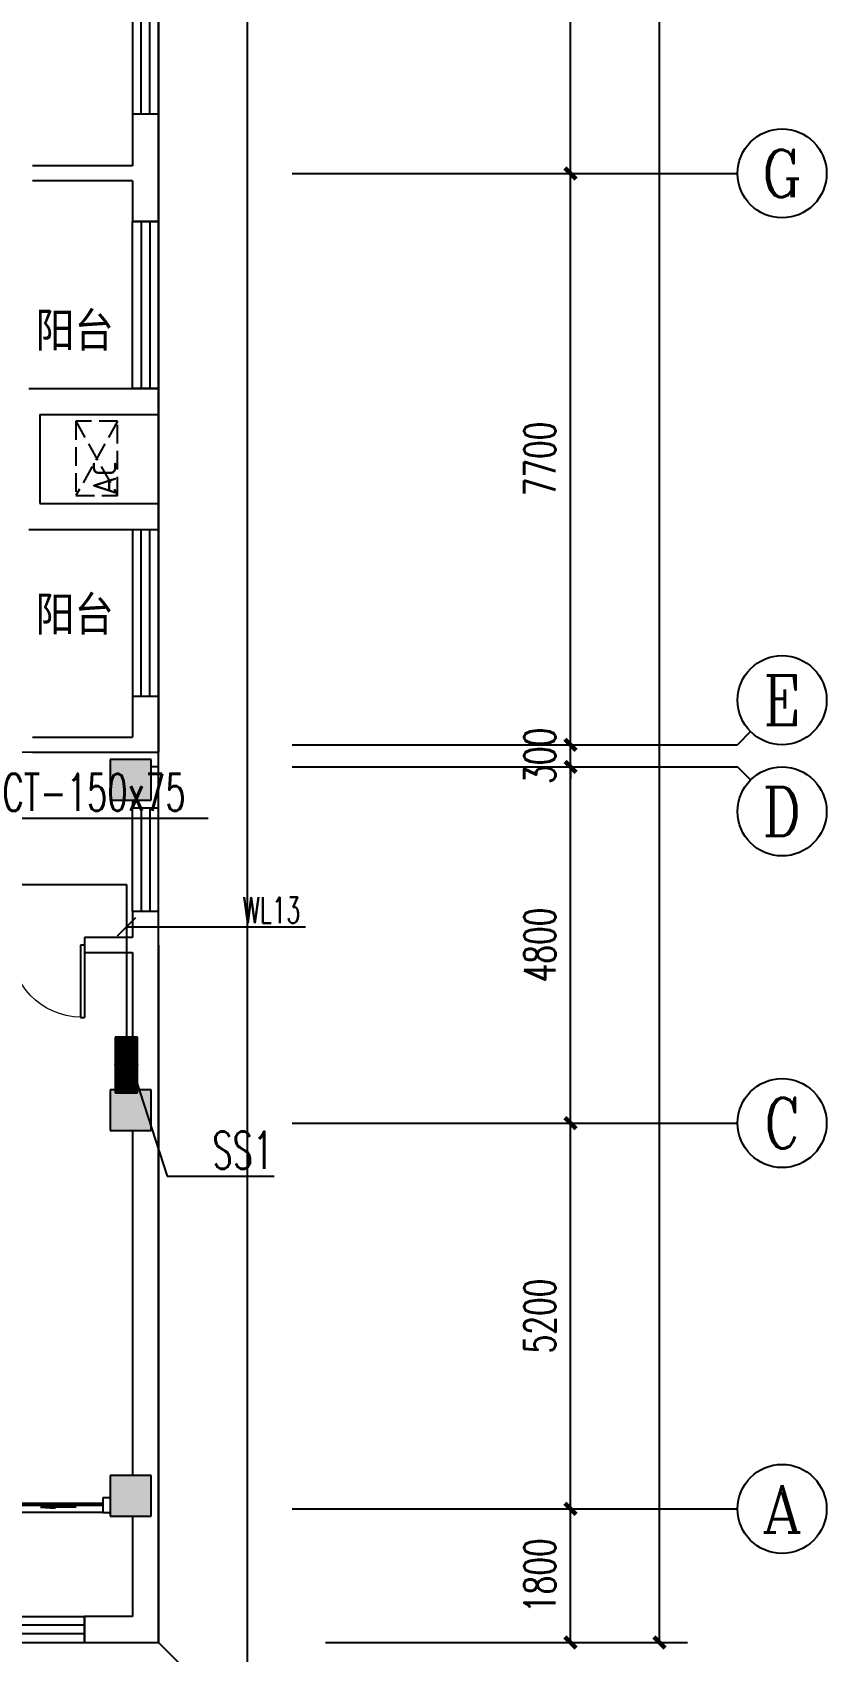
# Model space of a CAD drawing. Extents: x 1725663 to 4653551, y -550461 to 248782.
# Drawn here: x 2165750 to 2176450, y -107911 to -86088 of the extents above; entities that cross this region are included whole.
import ezdxf
from ezdxf.enums import TextEntityAlignment as Align

# ---------------------------------------------------------------- set-up
doc = ezdxf.new("R2010")
doc.units = 0
doc.header["$LTSCALE"] = 1000
doc.linetypes.add('DASH', pattern=[0.35, 0.25, -0.1])
for name, color, linetype in [('0-底图', 7, 'Continuous'), ('AXIS', 3, 'Continuous'), ('AXIS_TEXT', 7, 'Continuous'), ('CABLETRAY_DIM', 3, 'Continuous'), ('COLUMN', 255, 'Continuous'), ('DIM-照明', 3, 'Continuous'), ('DIM-箱柜', 7, 'Continuous'), ('EQUIP-箱柜', 3, 'Continuous'), ('GROUND', 2, 'Continuous'), ('PUB_HATCH', 8, 'Continuous'), ('PUB_TEXT', 7, 'Continuous'), ('WALL', 2, 'Continuous'), ('WINDOW', 4, 'Continuous'), ('WIRE-照明', 6, 'Continuous'), ('空调外机', 211, 'Continuous')]:
    doc.layers.add(name, color=color, linetype=linetype)
doc.styles.add('_TCH_AXIS', font='COMPLEX', dxfattribs={"bigfont": 'GBCBIG'})
doc.styles.add('_TEL_DIM', font='SIMPLEX', dxfattribs={"width": 0.8, "height": 3.5, "bigfont": 'HZTXT'})
doc.styles.add('A_DIM_T3', font='SIMPLEX', dxfattribs={"width": 0.7, "bigfont": 'HZ'})
doc.styles.add('COMPLEX', font='COMPLEX')
doc.styles.get("Standard").update_dxf_attribs({"font": 'geniso.shx', "bigfont": 'hztxt.shx'})
doc.dimstyles.new('_TCH_ARCH&&150', dxfattribs={"dimtxt": 420, "dimasz": 150, "dimexe": 375, "dimexo": 450, "dimgap": 202.5, "dimtad": 1, "dimdec": 0, "dimzin": 0, "dimdsep": 46, "dimtxsty": 'A_DIM_T3', "dimblk": 'ARCHTICK', "dimcen": 0.09, "dimclrt": 7, "dimazin": 2, "dimtfac": 1, "dimtdec": 0, "dimtix": 1, "dimtmove": 2, "dimatfit": 3, "dimfxl": 150, "dimtolj": 1, "dimtzin": 0, "dimarcsym": 0})

# ---------------------------------------------------------------- blocks, each defined once
blk = doc.blocks.new('*X490')
at = {"color": 0}
for p, q in [((-250, 33), (-83, 200)), ((-250, 68), (-118, 200)), ((-250, 104), (-154, 200)), ((-250, 139), (-189, 200)), ((-250, 174), (-224, 200)), ((-247, 0), (-47, 200)), ((-212, 0), (-12, 200)), ((-177, 0), (23, 200)), ((-141, 0), (59, 200)), ((-106, 0), (94, 200)), ((-71, 0), (129, 200)), ((-35, 0), (165, 200)), ((0, 0), (200, 200)), ((35, 0), (235, 200)), ((71, 0), (250, 179)), ((106, 0), (250, 144)), ((141, 0), (250, 109)), ((177, 0), (250, 73)), ((212, 0), (250, 38)), ((247, 0), (250, 3))]:
    blk.add_line(p, q, dxfattribs=at)
blk = doc.blocks.new('$equip$00002943')
for p, q in [((-0.75, 0.6), (-0.75, 0)), ((0.75, 0.6), (-0.75, 0.6)), ((0.75, 0), (0.75, 0.6)), ((-0.75, 0), (0.75, 0))]:
    blk.add_line(p, q)
for points, const_width in [([(-0.75, 0.3), (0.75, 0.3)], 0.6), ([(-0.75, 0.6), (-0.75, 0), (0.75, 0), (0.75, 0.6), (-0.75, 0.6), (-0.75, 0)], 0.02)]:
    blk.add_lwpolyline(points, dxfattribs=dict(const_width=const_width))
for p in [(0, 0.6), (-0.75, 0.3), (0, 0), (0.75, 0.3)]:
    blk.add_point(p)
at = {"xscale": 0.00300000000061118, "yscale": 0.00300000000061118, "zscale": 0.00300000000061118}
blk.add_blockref('*X490', (0, 0), dxfattribs=at)
at = {"color": 7, "style": '_TEL_DIM', "flags": 1}
for tag in ['A', 'REMARK']:
    blk.add_attdef(tag, text='', height=0.00002, dxfattribs=at).set_placement((0, 0), align=Align.MIDDLE_CENTER)
blk = doc.blocks.new('A$Cf5a72a1b')
at = {"layer": '空调外机', "linetype": 'DASH'}
for p, q in [((1000, 563), (0, 0)), ((1000, 0), (0, 563))]:
    blk.add_line(p, q, dxfattribs=at)
blk.add_lwpolyline([(1000, 563), (0, 563), (0, 0), (1000, 0)], close=True, dxfattribs=at)
at = {"layer": 'PUB_TEXT'}
blk.add_text('AC', height=315, dxfattribs=at).set_placement((5, 18))
blk = doc.blocks.new('_ArchTick')
at = {"color": 0, "linetype": 'ByBlock', "const_width": 0.4}
blk.add_lwpolyline([(-0.5, -0.5), (0.5, 0.5)], dxfattribs=at)
blk = doc.blocks.new('*D691')
at = {"layer": 'AXIS', "color": 0, "lineweight": -2, "transparency": 16777216}
for p, q in [((1606457, 52945), (1611332, 52945)), ((1610957, -26655), (1610957, 52945)), ((1606457, -26655), (1611332, -26655))]:
    blk.add_line(p, q, dxfattribs=at)
at = {"layer": 'Defpoints', "color": 0, "transparency": 16777216}
for p in [(1606007, 52945), (1610957, 52945), (1606007, -26655)]:
    blk.add_point(p, dxfattribs=at)
at = {"layer": 'AXIS', "color": 0, "lineweight": -2, "transparency": 16777216, "xscale": 150, "yscale": 150, "zscale": 150}
for p, rotation in [((1610957, 52945), 90), ((1610957, -26655), 270)]:
    blk.add_blockref('_ArchTick', p, dxfattribs=dict(at, rotation=rotation))
at = {"layer": 'AXIS', "color": 7, "transparency": 16777216, "insert": (1610544, 13145), "char_height": 420, "attachment_point": 5, "rotation": 90, "style": 'A_DIM_T3'}
blk.add_mtext('\\A1;79600', dxfattribs=at)
blk = doc.blocks.new('*D692')
at = {"layer": 'AXIS', "color": 0, "lineweight": -2, "transparency": 16777216}
for p, q in [((1606457, -24855), (1610132, -24855)), ((1609757, -26655), (1609757, -24855)), ((1606457, -26655), (1610132, -26655))]:
    blk.add_line(p, q, dxfattribs=at)
at = {"layer": 'Defpoints', "color": 0, "transparency": 16777216}
for p in [(1606007, -24855), (1609757, -24855), (1606007, -26655)]:
    blk.add_point(p, dxfattribs=at)
at = {"layer": 'AXIS', "color": 0, "lineweight": -2, "transparency": 16777216, "xscale": 150, "yscale": 150, "zscale": 150}
for p, rotation in [((1609757, -24855), 90), ((1609757, -26655), 270)]:
    blk.add_blockref('_ArchTick', p, dxfattribs=dict(at, rotation=rotation))
at = {"layer": 'AXIS', "color": 7, "transparency": 16777216, "insert": (1609344, -25755), "char_height": 420, "attachment_point": 5, "rotation": 90, "style": 'A_DIM_T3'}
blk.add_mtext('\\A1;1800', dxfattribs=at)
blk = doc.blocks.new('*D693')
at = {"layer": 'AXIS', "color": 0, "lineweight": -2, "transparency": 16777216}
for p, q in [((1606457, -19655), (1610132, -19655)), ((1609757, -24855), (1609757, -19655)), ((1606457, -24855), (1610132, -24855))]:
    blk.add_line(p, q, dxfattribs=at)
at = {"layer": 'Defpoints', "color": 0, "transparency": 16777216}
for p in [(1606007, -19655), (1609757, -19655), (1606007, -24855)]:
    blk.add_point(p, dxfattribs=at)
at = {"layer": 'AXIS', "color": 0, "lineweight": -2, "transparency": 16777216, "xscale": 150, "yscale": 150, "zscale": 150}
for p, rotation in [((1609757, -19655), 90), ((1609757, -24855), 270)]:
    blk.add_blockref('_ArchTick', p, dxfattribs=dict(at, rotation=rotation))
at = {"layer": 'AXIS', "color": 7, "transparency": 16777216, "insert": (1609344, -22255), "char_height": 420, "attachment_point": 5, "rotation": 90, "style": 'A_DIM_T3'}
blk.add_mtext('\\A1;5200', dxfattribs=at)
blk = doc.blocks.new('*D694')
at = {"layer": 'AXIS', "color": 0, "lineweight": -2, "transparency": 16777216}
for p, q in [((1606457, -14855), (1610132, -14855)), ((1609757, -19655), (1609757, -14855)), ((1606457, -19655), (1610132, -19655))]:
    blk.add_line(p, q, dxfattribs=at)
at = {"layer": 'Defpoints', "color": 0, "transparency": 16777216}
for p in [(1606007, -14855), (1609757, -14855), (1606007, -19655)]:
    blk.add_point(p, dxfattribs=at)
at = {"layer": 'AXIS', "color": 0, "lineweight": -2, "transparency": 16777216, "xscale": 150, "yscale": 150, "zscale": 150}
for p, rotation in [((1609757, -14855), 90), ((1609757, -19655), 270)]:
    blk.add_blockref('_ArchTick', p, dxfattribs=dict(at, rotation=rotation))
at = {"layer": 'AXIS', "color": 7, "transparency": 16777216, "insert": (1609344, -17255), "char_height": 420, "attachment_point": 5, "rotation": 90, "style": 'A_DIM_T3'}
blk.add_mtext('\\A1;4800', dxfattribs=at)
blk = doc.blocks.new('*D695')
at = {"layer": 'AXIS', "color": 0, "lineweight": -2, "transparency": 16777216}
for p, q in [((1606457, -14555), (1610132, -14555)), ((1609757, -14555), (1609757, -14405)), ((1609757, -14855), (1609757, -14555)), ((1606457, -14855), (1610132, -14855)), ((1609757, -14855), (1609757, -15005))]:
    blk.add_line(p, q, dxfattribs=at)
at = {"layer": 'Defpoints', "color": 0, "transparency": 16777216}
for p in [(1606007, -14555), (1609757, -14555), (1606007, -14855)]:
    blk.add_point(p, dxfattribs=at)
at = {"layer": 'AXIS', "color": 0, "lineweight": -2, "transparency": 16777216, "xscale": 150, "yscale": 150, "zscale": 150}
for p, rotation in [((1609757, -14555), 270), ((1609757, -14855), 90)]:
    blk.add_blockref('_ArchTick', p, dxfattribs=dict(at, rotation=rotation))
at = {"layer": 'AXIS', "color": 7, "transparency": 16777216, "insert": (1609344, -14705), "char_height": 420, "attachment_point": 5, "rotation": 90, "style": 'A_DIM_T3'}
blk.add_mtext('\\A1;300', dxfattribs=at)
blk = doc.blocks.new('*D696')
at = {"layer": 'AXIS', "color": 0, "lineweight": -2, "transparency": 16777216}
for p, q in [((1606457, -6855), (1610132, -6855)), ((1609757, -14555), (1609757, -6855)), ((1606457, -14555), (1610132, -14555))]:
    blk.add_line(p, q, dxfattribs=at)
at = {"layer": 'Defpoints', "color": 0, "transparency": 16777216}
for p in [(1606007, -6855), (1609757, -6855), (1606007, -14555)]:
    blk.add_point(p, dxfattribs=at)
at = {"layer": 'AXIS', "color": 0, "lineweight": -2, "transparency": 16777216, "xscale": 150, "yscale": 150, "zscale": 150}
for p, rotation in [((1609757, -6855), 90), ((1609757, -14555), 270)]:
    blk.add_blockref('_ArchTick', p, dxfattribs=dict(at, rotation=rotation))
at = {"layer": 'AXIS', "color": 7, "transparency": 16777216, "insert": (1609344, -10705), "char_height": 420, "attachment_point": 5, "rotation": 90, "style": 'A_DIM_T3'}
blk.add_mtext('\\A1;7700', dxfattribs=at)
blk = doc.blocks.new('*D697')
at = {"layer": 'AXIS', "color": 0, "lineweight": -2, "transparency": 16777216}
for p, q in [((1606457, 1145), (1610132, 1145)), ((1609757, -6855), (1609757, 1145)), ((1606457, -6855), (1610132, -6855))]:
    blk.add_line(p, q, dxfattribs=at)
at = {"layer": 'Defpoints', "color": 0, "transparency": 16777216}
for p in [(1606007, 1145), (1609757, 1145), (1606007, -6855)]:
    blk.add_point(p, dxfattribs=at)
at = {"layer": 'AXIS', "color": 0, "lineweight": -2, "transparency": 16777216, "xscale": 150, "yscale": 150, "zscale": 150}
for p, rotation in [((1609757, 1145), 90), ((1609757, -6855), 270)]:
    blk.add_blockref('_ArchTick', p, dxfattribs=dict(at, rotation=rotation))
at = {"layer": 'AXIS', "color": 7, "transparency": 16777216, "insert": (1609344, -2855), "char_height": 420, "attachment_point": 5, "rotation": 90, "style": 'A_DIM_T3'}
blk.add_mtext('\\A1;8000', dxfattribs=at)
blk = doc.blocks.new('_AXISO')
blk.add_circle((0, 0), 0.5)
at = {"layer": 'AXIS_TEXT', "style": 'COMPLEX', "width": 1.041667}
blk.add_attdef('A', text='', height=0.56, dxfattribs=at).set_placement((-0.25, -0.28), (0.25, -0.28), align=Align.FIT)
blk = doc.blocks.new('$WINLIB2D$00000001')
at = {"color": 0}
for points in [[(-0.5, 0.5), (-0.5, -0.5)], [(-0.5, 0.5), (0.5, 0.5)], [(0.5, -0.5), (0.5, 0.5)], [(0.5, 0.1667), (-0.5, 0.1667)], [(0.5, -0.1667), (-0.5, -0.1667)], [(-0.5, -0.5), (0.5, -0.5)]]:
    blk.add_lwpolyline(points, dxfattribs=at)
blk = doc.blocks.new('$DorLib2D$00000001')
for p, q in [((0.45, 0.975), (0.5, 0.975)), ((0.45, 0), (0.45, 0.975)), ((0.5, 0), (0.5, 0.975)), ((0.5, 0), (0.45, 0))]:
    blk.add_line(p, q)
at = {"lineweight": 13}
blk.add_arc((0.475, 0), 0.975, 91.4693, 180, dxfattribs=at)
blk = doc.blocks.new('$DorLib2D$00000131')
at = {"color": 0, "linetype": 'Continuous'}
for p, q in [((0.15, 0.125), (0.2319, 0.1973)), ((0.2319, 0.1973), (0.2319, 0.125)), ((-0.5, 0.125), (-0.5, 0)), ((0.0192, 0.125), (-0.5, 0.125)), ((0.0192, 0), (0.0192, 0.125)), ((0.35, 0.125), (0.15, 0.125)), ((-0.5, 0), (0.0192, 0)), ((-0.024, 0), (0.5, 0)), ((-0.024, -0.125), (-0.024, 0)), ((0.5, 0), (0.5, -0.125)), ((-0.35, -0.125), (-0.15, -0.125)), ((-0.2319, -0.1973), (-0.2319, -0.125)), ((-0.15, -0.125), (-0.2319, -0.1973)), ((0.5, -0.125), (-0.024, -0.125))]:
    blk.add_line(p, q, dxfattribs=at)
blk = doc.blocks.new('ghj')
at = {"layer": 'PUB_HATCH'}
for points in [[(1604107, -14754.7), (1603557, -14754.7), (1603557, -15304.7), (1604107, -15304.7)], [(1604107, -19204.7), (1603557, -19204.7), (1603557, -19754.7), (1604107, -19754.7)], [(1604107, -24404.7), (1603557, -24404.7), (1603557, -24954.7), (1604107, -24954.7)]]:
    blk.add_hatch(color=256, dxfattribs=at).paths.add_polyline_path(points)
at = {"layer": 'AXIS'}
for p, q in [((1606007, -6854.7), (1612007, -6854.7)), ((1612182.7, -14379), (1612007, -14554.7)), ((1606007, -14554.7), (1612007, -14554.7)), ((1606007, -14854.7), (1612007, -14854.7)), ((1612182.7, -15030.5), (1612007, -14854.7)), ((1606007, -19654.7), (1612007, -19654.7)), ((1606007, -24854.7), (1612007, -24854.7))]:
    blk.add_line(p, q, dxfattribs=at)
at = {"layer": 'COLUMN'}
for p, q in [((1604107, -14754.7), (1603557, -14754.7)), ((1603557, -14754.7), (1603557, -15304.7)), ((1604107, -15304.7), (1604107, -14754.7)), ((1603557, -15304.7), (1604107, -15304.7)), ((1604107, -19204.7), (1603557, -19204.7)), ((1603557, -19204.7), (1603557, -19754.7)), ((1604107, -19754.7), (1604107, -19204.7)), ((1603557, -19754.7), (1604107, -19754.7)), ((1604107, -24404.7), (1603557, -24404.7)), ((1603557, -24404.7), (1603557, -24954.7)), ((1604107, -24954.7), (1604107, -24404.7)), ((1603557, -24954.7), (1604107, -24954.7))]:
    blk.add_line(p, q, dxfattribs=at)
at = {"layer": 'GROUND'}
for p, q in [((1605407, -27854.7), (1605407, 54145.3)), ((1604207, -26654.7), (1604207, 52945.3)), ((1591407, -26654.7), (1604207, -26654.7)), ((1604207, -26654.7), (1605407, -27854.7))]:
    blk.add_line(p, q, dxfattribs=at)
at = {"layer": 'WALL'}
for p, q in [((1604207, -6054.7), (1603857, -6054.7)), ((1603857, -6054.7), (1603857, -6754.7)), ((1604207, -6854.7), (1604207, -6054.7)), ((1603857, -6754.7), (1602507, -6754.7)), ((1603857, -6954.7), (1602507, -6954.7)), ((1603857, -6954.7), (1603857, -7504.7)), ((1604207, -7504.7), (1604207, -6854.7)), ((1603857, -7504.7), (1604207, -7504.7)), ((1602457, -9754.7), (1603857, -9754.7)), ((1604207, -9754.7), (1603857, -9754.7)), ((1604207, -10104.7), (1604207, -9754.7)), ((1602607, -10104.7), (1602607, -10704.7)), ((1602607, -10104.7), (1604207, -10104.7)), ((1602607, -10704.7), (1602607, -11304.7)), ((1602607, -11304.7), (1604207, -11304.7)), ((1604207, -11654.7), (1604207, -11304.7)), ((1602457, -11654.7), (1603857, -11654.7)), ((1603857, -11654.7), (1604207, -11654.7)), ((1604207, -13904.7), (1603857, -13904.7)), ((1603857, -13904.7), (1603857, -14454.7)), ((1604207, -14654.7), (1604207, -13904.7)), ((1602507, -14454.7), (1603857, -14454.7)), ((1602507, -14654.7), (1604207, -14654.7)), ((1604207, -14854.7), (1604107, -14854.7)), ((1604207, -15404.7), (1604207, -14854.7)), ((1603857, -15304.7), (1603857, -15404.7)), ((1603857, -15404.7), (1604207, -15404.7)), ((1604207, -16804.7), (1603857, -16804.7)), ((1603857, -16804.7), (1603857, -17154.7)), ((1604207, -17254.7), (1604207, -16804.7)), ((1603857, -17154.7), (1603207, -17154.7)), ((1603207, -17154.7), (1603207, -17354.7)), ((1603207, -17354.7), (1603857, -17354.7)), ((1603857, -17354.7), (1603857, -19204.7)), ((1604207, -17254.7), (1604207, -19479.7)), ((1604207, -19479.7), (1604207, -24854.7)), ((1603857, -19754.7), (1603857, -24404.7)), ((1603557, -24704.7), (1603457, -24704.7)), ((1603457, -24704.7), (1603457, -24904.7)), ((1604207, -24854.7), (1604207, -26654.7)), ((1603457, -24904.7), (1603557, -24904.7)), ((1603857, -24954.7), (1603857, -26304.7)), ((1603857, -26304.7), (1603207, -26304.7)), ((1603207, -26304.7), (1603207, -26654.7)), ((1603207, -26654.7), (1604207, -26654.7))]:
    blk.add_line(p, q, dxfattribs=at)
blk.add_lwpolyline([(1591607, 40929.5), (1604207, 40945.3), (1604207, -14654.7), (1591607, -14670.5)], close=True, dxfattribs=at)
at = {"layer": 'WINDOW'}
blk.add_line((1603457, -24904.7), (1601057, -24904.7), dxfattribs=at)
at = {"rotation": 90}
blk.add_blockref('A$Cf5a72a1b', (1603655.1, -11195.9), dxfattribs=at)
at = {"layer": 'AXIS'}
ref = blk.add_blockref('_AXISO', (1612607, -6854.7), dxfattribs=dict(at, xscale=1200, yscale=1200, zscale=1200))
ref.add_attrib('A', 'G', dxfattribs={"layer": 'AXIS_TEXT', "height": 637.8, "style": '_TCH_AXIS'}).set_placement((1612333.7, -7173.6), (1612880.3, -7173.6), align=Align.FIT)
ref = blk.add_blockref('_AXISO', (1612607, -13954.7), dxfattribs=dict(at, xscale=1200, yscale=1200, zscale=1200))
ref.add_attrib('A', 'E', dxfattribs={"layer": 'AXIS_TEXT', "height": 668.2, "style": '_TCH_AXIS'}).set_placement((1612352.5, -14288.8), (1612861.5, -14288.8), align=Align.FIT)
ref = blk.add_blockref('_AXISO', (1612607, -15454.7), dxfattribs=dict(at, xscale=1200, yscale=1200, zscale=1200))
ref.add_attrib('A', 'D', dxfattribs={"layer": 'AXIS_TEXT', "height": 652.9, "style": '_TCH_AXIS'}).set_placement((1612342.7, -15781.2), (1612871.3, -15781.2), align=Align.FIT)
ref = blk.add_blockref('_AXISO', (1612607, -19654.7), dxfattribs=dict(at, xscale=1200, yscale=1200, zscale=1200))
ref.add_attrib('A', 'C', dxfattribs={"layer": 'AXIS_TEXT', "height": 683.5, "style": '_TCH_AXIS'}).set_placement((1612362.9, -19996.5), (1612851.1, -19996.5), align=Align.FIT)
ref = blk.add_blockref('_AXISO', (1612607, -24854.7), dxfattribs=dict(at, xscale=1200, yscale=1200, zscale=1200))
ref.add_attrib('A', 'A', dxfattribs={"layer": 'AXIS_TEXT', "height": 637.8, "style": '_TCH_AXIS'}).set_placement((1612333.7, -25173.6), (1612880.3, -25173.6), align=Align.FIT)
at = {"layer": 'WINDOW'}
for name, p, xscale, yscale, zscale, rotation in [('$WINLIB2D$00000001', (1604032, -4929.7), -2249.999999993481, 350, -2249.999999993481, 90), ('$WINLIB2D$00000001', (1604032, -8629.7), 2249.999999993481, 350, 2249.999999993481, 90), ('$WINLIB2D$00000001', (1604032, -12779.7), -2249.999999993481, 350, -2249.999999993481, 90), ('$WINLIB2D$00000001', (1604032, -16104.7), -1400, 350, -1400, 270), ('$DorLib2D$00000131', (1602257, -24804.7), -2400, 200, -2400, 180), ('$WINLIB2D$00000001', (1602082, -26479.7), -2249.999999993481, -350, -2249.999999993481, 180)]:
    blk.add_blockref(name, p, dxfattribs=dict(at, xscale=xscale, yscale=yscale, zscale=zscale, rotation=rotation))
at = {"layer": 'WINDOW', "xscale": 1000, "yscale": -1000, "zscale": 1000}
blk.add_blockref('$DorLib2D$00000001', (1602707, -17254.7), dxfattribs=at)
at = {"layer": 'PUB_TEXT'}
for p in [(1602551.7, -9246.9), (1602551.7, -13072.4)]:
    blk.add_text('阳台', height=525, dxfattribs=at).set_placement(p)
at = {"layer": 'AXIS'}
for p1, p2, distance, picture, middle in [((1606007, -26654.7), (1606007, 52945.3), -4950, '*D691', (1610544.5, 13145.3)), ((1606007, -6854.7), (1606007, 1145.3), -3750, '*D697', (1609344.5, -2854.7)), ((1606007, -14554.7), (1606007, -6854.7), -3750, '*D696', (1609344.5, -10704.7)), ((1606007, -14854.7), (1606007, -14554.7), -3750, '*D695', (1609344.5, -14704.7)), ((1606007, -19654.7), (1606007, -14854.7), -3750, '*D694', (1609344.5, -17254.7)), ((1606007, -24854.7), (1606007, -19654.7), -3750, '*D693', (1609344.5, -22254.7)), ((1606007, -26654.7), (1606007, -24854.7), -3750, '*D692', (1609344.5, -25754.7))]:
    dim = blk.add_aligned_dim(p1=p1, p2=p2, distance=distance, dimstyle='_TCH_ARCH&&150', dxfattribs=at)
    dim.commit()
    dim.dimension.update_dxf_attribs({"geometry": picture, "text_midpoint": middle})

msp = doc.modelspace()

# ---------------------------------------------------------------- linework, layer by layer
at = {"layer": 'CABLETRAY_DIM'}
msp.add_line((2164486, -96679), (2168118, -96679), dxfattribs=at)
msp.add_line((2164486, -96679), (2168118, -96679), dxfattribs=at)
at = {"layer": 'DIM-照明'}
msp.add_line((2167141, -98020), (2166893, -98268), dxfattribs=at)
msp.add_line((2167141, -98020), (2166893, -98268), dxfattribs=at)
for points in [[(2167017, -98144), (2168497, -98144)], [(2167017, -98144), (2168497, -98144)], [(2168497, -98144), (2169429, -98144)], [(2168497, -98144), (2169429, -98144)]]:
    msp.add_lwpolyline(points, dxfattribs=at)
at = {"layer": 'DIM-箱柜'}
for p, q in [((2167150, -100213), (2167566, -101503)), ((2167566, -101503), (2169009, -101503))]:
    msp.add_line(p, q, dxfattribs=at)
at = {"layer": 'WIRE-照明'}
for p, q in [((2164794, -97573), (2167017, -97573)), ((2167017, -97573), (2167017, -99629))]:
    msp.add_line(p, q, dxfattribs=at)

# ---------------------------------------------------------------- block references
at = {"layer": '0-底图'}
msp.add_blockref('ghj', (563243, -81133), dxfattribs=at)
at = {"layer": 'EQUIP-箱柜', "xscale": 500, "yscale": 500, "zscale": 500, "rotation": 90}
msp.add_blockref('$equip$00002943', (2167167, -100004), dxfattribs=at)

# ---------------------------------------------------------------- texts
at = {"layer": 'CABLETRAY_DIM', "color": 7, "style": '_TEL_DIM', "width": 0.64}
msp.add_text('CT-150x75', height=500, dxfattribs=at).set_placement((2165347, -96579))
msp.add_text('CT-150x75', height=500, dxfattribs=at).set_placement((2165347, -96579))
at = {"layer": 'DIM-照明', "color": 7, "style": '_TEL_DIM', "width": 0.64}
msp.add_text('WL13', height=350, dxfattribs=at).set_placement((2168584, -98094))
msp.add_text('WL13', height=350, dxfattribs=at).set_placement((2168584, -98094))
at = {"layer": 'DIM-箱柜', "color": 7, "style": '_TEL_DIM', "width": 0.64}
msp.add_text('SS1', height=500, dxfattribs=at).set_placement((2168174, -101403))
msp.add_text('SS1', height=500, dxfattribs=at).set_placement((2168174, -101403))

doc.saveas('drawing.dxf')
